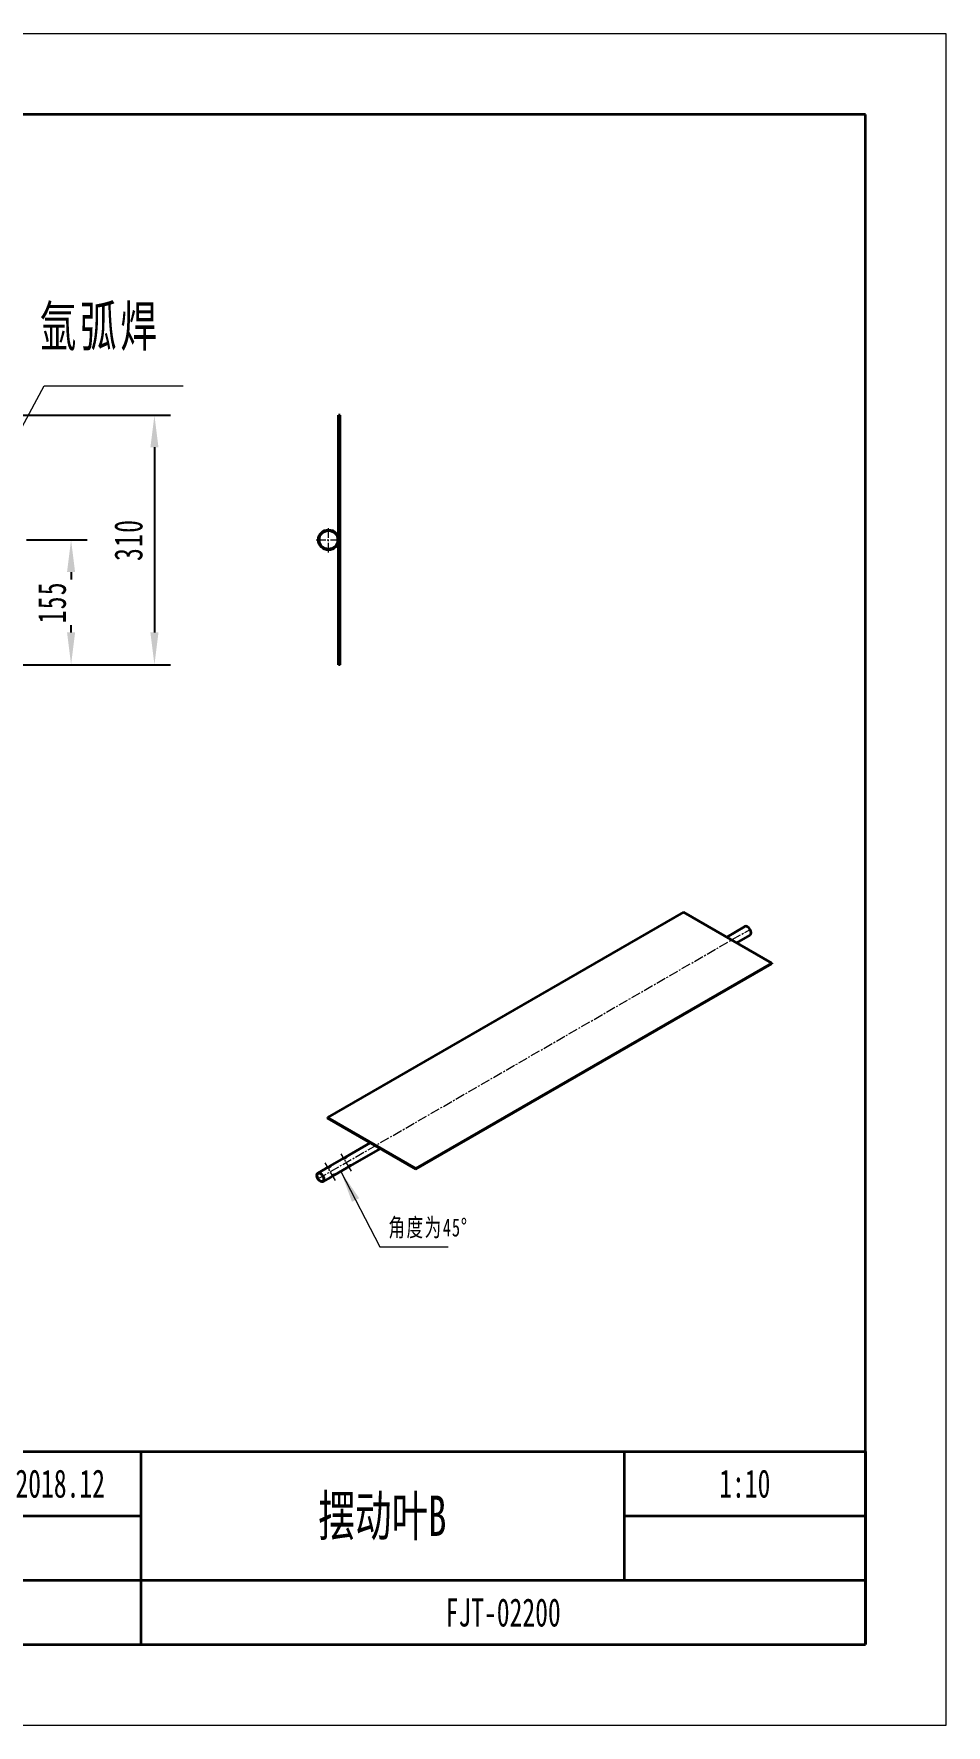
# Model space of a CAD drawing. Header units: millimetres. Extents: x -1485 to 9129, y -4612 to 1050.
# Drawn here: x 352 to 1485, y -4612 to -2512 of the extents above; entities that cross this region are included whole.
import ezdxf
from ezdxf.enums import TextEntityAlignment as Align

# ---------------------------------------------------------------- set-up
doc = ezdxf.new("R2010")
doc.units = ezdxf.units.MM
doc.linetypes.add('点画线', pattern=[18, 12, -2, 2, -2])
doc.layers.get('0').update_dxf_attribs({"lineweight": 18})
for name, color, linetype, lineweight in [('中心线层', 1, '点画线', 18), ('尺寸线层', 3, 'Continuous', 18), ('粗实线层', 7, 'Continuous', 35), ('细实线层', 7, 'Continuous', 18)]:
    doc.layers.add(name, color=color, linetype=linetype, lineweight=lineweight)
doc.styles.add('标准', font='', dxfattribs={"width": 0.667})
doc.styles.get('标准').set_extended_font_data('宋体')
doc.dimstyles.new('标准', dxfattribs={"dimscale": 10, "dimtxt": 3.5, "dimasz": 4, "dimexe": 2, "dimexo": 0, "dimtad": 1, "dimdsep": 46, "dimtxsty": '标准', "dimblk": '_CAXARROW', "dimcen": 0, "dimdle": 8, "dimazin": 2, "dimtfac": 0.707107, "dimtdec": 3, "dimtmove": 2, "dimatfit": 3, "dimfxl": 0, "dimfrac": 2, "dimtolj": 1, "dimarcsym": 0})

# ---------------------------------------------------------------- blocks, each defined once
blk = doc.blocks.new('$CAXA_FRAME_13B17AC1$')
at = {"layer": '粗实线层'}
for p, q in [((138.5, 95), (-138.5, 95)), ((138.5, -95), (138.5, 95)), ((-138.5, -95), (138.5, -95))]:
    blk.add_line(p, q, dxfattribs=at)
at = {"layer": '细实线层'}
for p, q in [((148.5, 105), (-148.5, 105)), ((148.5, -105), (148.5, 105)), ((-148.5, -105), (148.5, -105))]:
    blk.add_line(p, q, dxfattribs=at)
at = {"layer": '尺寸线层', "style": '标准', "width": 0.667}
blk.add_attdef('图纸编号', text='', height=5.19, rotation=180, dxfattribs=at).set_placement((-113.5, 90), align=Align.MIDDLE_CENTER)
blk = doc.blocks.new('$CAXA_TITLE_151E506F$')
at = {"layer": '粗实线层'}
for p, q in [((-140, 24), (-140, 0)), ((-140, 24), (0, 24)), ((-90, 24), (-90, 0)), ((-30, 24), (-30, 8)), ((0, 24), (0, 0)), ((0, 24), (0, 8)), ((-140, 16), (-90, 16)), ((-30, 16), (0, 16)), ((-140, 8), (0, 8)), ((-140, 0), (0, 0))]:
    blk.add_line(p, q, dxfattribs=at)
at = {"layer": '细实线层'}
for p, q in [((-130, 24), (-130, 8)), ((-110, 24), (-110, 8))]:
    blk.add_line(p, q, dxfattribs=at)
at = {"layer": '尺寸线层', "char_height": 3.481, "width": 18, "attachment_point": 5, "line_spacing_factor": 0.963108, "style": '标准'}
for s, insert in [('\\T1.1;制图', (-135, 20)), ('\\T1.1;校核', (-135, 12))]:
    blk.add_mtext(s, dxfattribs=dict(at, insert=insert))
at = {"layer": '尺寸线层', "style": '标准', "width": 0.667}
for tag, height, p in [('制图签名', 3.63, (-120, 20)), ('制图日期', 3.63, (-100, 20)), ('图纸比例', 3.63, (-15, 20)), ('图纸名称', 5.19, (-60, 16)), ('校核签名', 3.63, (-120, 12)), ('校核日期', 3.63, (-100, 12)), ('重量', 3.63, (-15, 12)), ('院校名称', 3.63, (-115, 4)), ('图纸编号', 3.63, (-45, 4))]:
    blk.add_attdef(tag, text='', height=height, dxfattribs=at).set_placement(p, align=Align.MIDDLE_CENTER)
blk = doc.blocks.new('_CAXARROW_3')
blk.add_hatch(color=0).paths.add_polyline_path([(0, 0), (-1, 0.125), (-1, -0.125)], flags=0)
blk = doc.blocks.new('*X25')
at = {"layer": '尺寸线层', "color": 0, "lineweight": -2}
for p, q in [((268.8, -2985.6), (522, -2985.6)), ((502, -3025.6), (502, -3255.6)), ((268.8, -3295.6), (522, -3295.6))]:
    blk.add_line(p, q, dxfattribs=at)
at = {"layer": '尺寸线层', "color": 0, "lineweight": -2, "xscale": 40, "yscale": 40, "zscale": 40}
for p, rotation in [((502, -2985.6), 90), ((502, -3295.6), 270)]:
    blk.add_blockref('_CAXARROW_3', p, dxfattribs=dict(at, rotation=rotation))
at = {"layer": '尺寸线层', "color": 0, "lineweight": 18, "insert": (469.9, -3140.6), "char_height": 35, "width": 99.536, "attachment_point": 5, "rotation": 90, "line_spacing_factor": 1.15057, "style": '标准'}
blk.add_mtext('\\T1.1;310', dxfattribs=at)
blk = doc.blocks.new('_CAXARROW')
blk.add_hatch(color=0).paths.add_polyline_path([(0, 0), (-1, 0.125), (-1, -0.125)], flags=0)
blk = doc.blocks.new('*X26')
at = {"layer": '尺寸线层', "color": 0, "lineweight": -2}
for p, q in [((343.3, -3140.6), (418.5, -3140.6)), ((398.5, -3180.6), (398.5, -3189.8)), ((398.5, -3255.6), (398.5, -3246.5)), ((268.8, -3295.6), (418.5, -3295.6))]:
    blk.add_line(p, q, dxfattribs=at)
at = {"layer": '尺寸线层', "color": 0, "lineweight": -2, "xscale": 40, "yscale": 40, "zscale": 40}
for p, rotation in [((398.5, -3140.6), 90), ((398.5, -3295.6), 270)]:
    blk.add_blockref('_CAXARROW_3', p, dxfattribs=dict(at, rotation=rotation))
at = {"layer": '尺寸线层', "color": 0, "lineweight": 18, "insert": (374.9, -3218.1), "char_height": 35, "width": 95.102, "attachment_point": 5, "rotation": 90, "line_spacing_factor": 1.15057, "style": '标准'}
blk.add_mtext('\\T1.1;155', dxfattribs=at)
blk = doc.blocks.new('*X32')
at = {"layer": '尺寸线层', "linetype": 'Continuous', "lineweight": 18}
blk.add_hatch(color=0, dxfattribs=at).paths.add_polyline_path([(-268.8, -178.9), (-254.3, -141.4), (-245.5, -146.1)], flags=0)
at = {"layer": '尺寸线层', "color": 0, "lineweight": 18}
for p, q in [((-268.8, -178.9), (-172.5, 0)), ((-172.5, 0), (0, 0)), ((0, 0), (0, 0))]:
    blk.add_line(p, q, dxfattribs=at)
blk = doc.blocks.new('*X34')
at = {"layer": '尺寸线层', "linetype": 'Continuous', "lineweight": 18}
blk.add_hatch(color=0, dxfattribs=at).paths.add_polyline_path([(-133.5, 93.6), (-110.7, 60.4), (-119.6, 55.8)], flags=0)
at = {"layer": '尺寸线层', "color": 0, "lineweight": 18}
for p, q in [((-133.5, 93.6), (-85.2, 0)), ((-85.2, 0), (0, 0)), ((0, 0), (0, 0))]:
    blk.add_line(p, q, dxfattribs=at)

msp = doc.modelspace()

# ---------------------------------------------------------------- linework, layer by layer
at = {"layer": '中心线层'}
for p, q in [((718.097, -3156.136), (718.097, -3125.136)), ((702.597, -3140.636), (733.597, -3140.636)), ((704.888, -3933.997), (1241.475, -3624.198)), ((746.484, -3924.517), (733.895, -3902.713)), ((726.685, -3935.948), (714.096, -3914.144))]:
    msp.add_line(p, q, dxfattribs=at)
at = {"layer": '粗实线层', "lineweight": 35}
for p, q in [((732.597, -2985.636), (730.597, -2985.636)), ((730.597, -3295.636), (730.597, -2985.636)), ((732.597, -3295.636), (732.597, -2985.636)), ((715.143, -3128.49), (715.141, -3128.487)), ((730.245, -3143.592), (730.243, -3143.589)), ((732.597, -3295.636), (730.597, -3295.636)), ((1158.797, -3602.734), (716.855, -3857.889)), ((1268.398, -3666.013), (1158.797, -3602.734)), ((1235.221, -3620.592), (1212.474, -3633.725)), ((1224.969, -3640.945), (1241.471, -3631.417)), ((826.457, -3921.168), (1268.398, -3666.013)), ((826.457, -3921.984), (1268.398, -3666.829)), ((1268.398, -3666.013), (1268.398, -3666.829)), ((716.855, -3857.889), (826.457, -3921.168)), ((716.855, -3857.889), (716.855, -3858.706)), ((716.855, -3858.706), (826.457, -3921.984)), ((769.83, -3889.286), (739.357, -3906.879)), ((745.609, -3917.703), (782.326, -3896.505)), ((714.972, -3920.958), (704.891, -3926.778)), ((734.77, -3909.527), (719.558, -3918.31)), ((725.81, -3929.134), (741.022, -3920.351)), ((826.457, -3921.168), (826.457, -3921.984)), ((711.141, -3937.603), (721.223, -3931.782))]:
    msp.add_line(p, q, dxfattribs=at)
for radius in [12.5, 11.5]:
    msp.add_circle((718.097, -3140.636), radius, dxfattribs=at)
msp.add_ellipse((1238.346, -3626.004), major_axis=(3.125, -5.413), ratio=0.57735027, start_param=0, end_param=3.14159255, dxfattribs=at)
for major_axis in [(3.125, -5.413), (2.875, -4.98)]:
    msp.add_ellipse((708.016, -3932.19), major_axis=major_axis, ratio=0.57735027, dxfattribs=at)
for points, knots in [([(719.346, -3919.485), (719.269, -3919.529), (719.188, -3919.572), (719.019, -3919.655), (718.843, -3919.734), (718.655, -3919.807), (718.532, -3919.851), (718.508, -3919.86), (718.458, -3919.878), (718.384, -3919.903), (718.309, -3919.928), (718.158, -3919.976), (718.056, -3920.007), (717.85, -3920.067), (717.746, -3920.096), (717.614, -3920.131), (717.588, -3920.138), (717.535, -3920.152), (717.456, -3920.173), (717.377, -3920.194), (717.22, -3920.234), (717.116, -3920.26), (716.91, -3920.312), (716.807, -3920.338), (716.655, -3920.377), (716.604, -3920.39), (716.528, -3920.41), (716.503, -3920.416), (716.453, -3920.43), (716.429, -3920.436), (716.305, -3920.469), (716.209, -3920.495), (716.023, -3920.549), (715.932, -3920.575), (715.756, -3920.63), (715.671, -3920.659), (715.569, -3920.695), (715.548, -3920.702), (715.508, -3920.717), (715.449, -3920.738), (715.392, -3920.761), (715.282, -3920.805), (715.213, -3920.835), (715.085, -3920.896), (715.026, -3920.927), (714.97, -3920.959), (714.969, -3920.96), (714.968, -3920.96)], [0, 0, 0, 0, 0.28923178, 0.28923178, 0.57846356, 0.86769534, 0.86769534, 0.94000329, 0.94000329, 1.01231124, 1.15692713, 1.15692713, 1.44615891, 1.44615891, 1.73539069, 1.73539069, 1.80769863, 1.80769863, 1.88000658, 2.02462247, 2.02462247, 2.31385425, 2.31385425, 2.60308603, 2.60308603, 2.74770192, 2.74770192, 2.82000987, 2.82000987, 2.89231781, 2.89231781, 3.1815496, 3.1815496, 3.47078138, 3.47078138, 3.76001316, 3.76001316, 3.8323211, 3.8323211, 3.90462905, 4.04924494, 4.04924494, 4.33847672, 4.33847672, 4.6277085, 4.6277085, 4.63464981, 4.63464981, 4.63464981, 4.63464981]), ([(717.56, -3920.147), (717.578, -3920.129), (717.596, -3920.111), (717.633, -3920.073), (717.652, -3920.054), (717.69, -3920.015), (717.709, -3919.996), (717.805, -3919.898), (717.88, -3919.821), (718.029, -3919.667), (718.103, -3919.592), (718.249, -3919.442), (718.321, -3919.368), (718.411, -3919.278), (718.429, -3919.26), (718.465, -3919.224), (718.483, -3919.206), (718.537, -3919.153), (718.573, -3919.118), (718.678, -3919.016), (718.747, -3918.951), (718.883, -3918.826), (718.949, -3918.767), (719.08, -3918.654), (719.144, -3918.601), (719.215, -3918.546), (719.223, -3918.54), (719.239, -3918.527), (719.262, -3918.51), (719.316, -3918.469), (719.361, -3918.437), (719.449, -3918.376), (719.505, -3918.341), (719.614, -3918.278), (719.665, -3918.251), (719.727, -3918.223), (719.739, -3918.218), (719.763, -3918.208), (719.775, -3918.203), (719.81, -3918.19), (719.833, -3918.183), (719.898, -3918.164), (719.938, -3918.156), (720.012, -3918.15), (720.046, -3918.151), (720.084, -3918.159), (720.091, -3918.16), (720.105, -3918.165), (720.112, -3918.167), (720.132, -3918.174), (720.145, -3918.18), (720.179, -3918.202), (720.198, -3918.22), (720.229, -3918.263), (720.241, -3918.288), (720.25, -3918.324), (720.252, -3918.331), (720.255, -3918.346), (720.256, -3918.354), (720.258, -3918.377), (720.259, -3918.394), (720.258, -3918.445), (720.253, -3918.482), (720.235, -3918.56), (720.221, -3918.6), (720.194, -3918.665), (720.184, -3918.687), (720.166, -3918.72), (720.16, -3918.731), (720.148, -3918.754), (720.141, -3918.765), (720.106, -3918.823), (720.074, -3918.87), (719.999, -3918.964), (719.957, -3919.012), (719.863, -3919.108), (719.811, -3919.156), (719.725, -3919.228), (719.695, -3919.252), (719.632, -3919.3), (719.599, -3919.323), (719.531, -3919.37), (719.496, -3919.394), (719.441, -3919.428), (719.413, -3919.445), (719.38, -3919.465), (719.366, -3919.473), (719.356, -3919.479), (719.351, -3919.482), (719.346, -3919.485)], [0, 0, 0, 0, 0.04634254, 0.04634254, 0.09564308, 0.09564308, 0.14494362, 0.14494362, 0.34214577, 0.34214577, 0.53934793, 0.53934793, 0.73655008, 0.73655008, 0.78585062, 0.78585062, 0.83515116, 0.83515116, 0.93375224, 0.93375224, 1.13095439, 1.13095439, 1.32815655, 1.32815655, 1.5253587, 1.5253587, 1.55000897, 1.55000897, 1.57465924, 1.62395978, 1.72256085, 1.72256085, 1.91976301, 1.91976301, 2.11696516, 2.11696516, 2.1662657, 2.1662657, 2.21556624, 2.21556624, 2.31416732, 2.31416732, 2.51136947, 2.51136947, 2.70857163, 2.70857163, 2.75787217, 2.75787217, 2.80717271, 2.80717271, 2.90577378, 2.90577378, 3.10297594, 3.10297594, 3.30017809, 3.30017809, 3.34947863, 3.34947863, 3.39877917, 3.39877917, 3.49738025, 3.49738025, 3.6945824, 3.6945824, 3.89178456, 3.89178456, 3.99038563, 3.99038563, 4.03968617, 4.03968617, 4.08898671, 4.08898671, 4.28618887, 4.28618887, 4.48339102, 4.48339102, 4.68059318, 4.68059318, 4.77919425, 4.77919425, 4.87779533, 4.87779533, 4.97639641, 4.97639641, 5.02569695, 5.05034722, 5.06267235, 5.06267235, 5.07499749, 5.07499749, 5.07499749, 5.07499749]), ([(720.216, -3918.593), (720.212, -3918.593), (720.209, -3918.593), (720.195, -3918.594), (720.165, -3918.598), (720.134, -3918.605), (720.069, -3918.622), (720.022, -3918.638), (719.925, -3918.68), (719.873, -3918.706), (719.805, -3918.745), (719.791, -3918.753), (719.764, -3918.77), (719.749, -3918.778), (719.707, -3918.806), (719.678, -3918.825), (719.59, -3918.886), (719.529, -3918.931), (719.406, -3919.03), (719.342, -3919.084), (719.261, -3919.156), (719.244, -3919.17), (719.211, -3919.2), (719.195, -3919.215), (719.145, -3919.261), (719.111, -3919.293), (719.01, -3919.389), (718.942, -3919.456), (718.804, -3919.596), (718.734, -3919.668), (718.646, -3919.761), (718.628, -3919.779), (718.6, -3919.81), (718.589, -3919.821), (718.578, -3919.832)], [0, 0, 0, 0, 0.02054117, 0.02054117, 0.07697328, 0.18983749, 0.18983749, 0.41556593, 0.41556593, 0.64129436, 0.64129436, 0.69772647, 0.69772647, 0.75415858, 0.75415858, 0.8670228, 0.8670228, 1.09275123, 1.09275123, 1.31847967, 1.31847967, 1.37491178, 1.37491178, 1.43134389, 1.43134389, 1.5442081, 1.5442081, 1.76993654, 1.76993654, 1.99566497, 1.99566497, 2.05209708, 2.05209708, 2.08618207, 2.08618207, 2.08618207, 2.08618207]), ([(739.145, -3908.054), (739.068, -3908.098), (738.987, -3908.141), (738.818, -3908.224), (738.642, -3908.303), (738.454, -3908.376), (738.331, -3908.42), (738.307, -3908.429), (738.257, -3908.447), (738.183, -3908.472), (738.108, -3908.497), (737.957, -3908.545), (737.855, -3908.576), (737.649, -3908.636), (737.545, -3908.665), (737.413, -3908.7), (737.387, -3908.708), (737.334, -3908.722), (737.255, -3908.742), (737.176, -3908.763), (737.019, -3908.803), (736.915, -3908.829), (736.709, -3908.881), (736.606, -3908.907), (736.454, -3908.946), (736.403, -3908.959), (736.327, -3908.979), (736.302, -3908.986), (736.252, -3908.999), (736.228, -3909.005), (736.104, -3909.038), (736.008, -3909.064), (735.822, -3909.118), (735.731, -3909.145), (735.555, -3909.2), (735.47, -3909.228), (735.368, -3909.264), (735.347, -3909.271), (735.307, -3909.286), (735.248, -3909.308), (735.191, -3909.33), (735.081, -3909.374), (735.012, -3909.404), (734.884, -3909.465), (734.825, -3909.496), (734.769, -3909.528), (734.768, -3909.529), (734.767, -3909.529)], [0, 0, 0, 0, 0.28923178, 0.28923178, 0.57846356, 0.86769534, 0.86769534, 0.94000329, 0.94000329, 1.01231124, 1.15692713, 1.15692713, 1.44615891, 1.44615891, 1.73539069, 1.73539069, 1.80769863, 1.80769863, 1.88000658, 2.02462247, 2.02462247, 2.31385425, 2.31385425, 2.60308603, 2.60308603, 2.74770192, 2.74770192, 2.82000987, 2.82000987, 2.89231781, 2.89231781, 3.1815496, 3.1815496, 3.47078138, 3.47078138, 3.76001316, 3.76001316, 3.8323211, 3.8323211, 3.90462905, 4.04924494, 4.04924494, 4.33847672, 4.33847672, 4.6277085, 4.6277085, 4.63464981, 4.63464981, 4.63464981, 4.63464981]), ([(737.359, -3908.716), (737.377, -3908.698), (737.395, -3908.68), (737.432, -3908.642), (737.451, -3908.623), (737.489, -3908.584), (737.508, -3908.565), (737.604, -3908.467), (737.679, -3908.39), (737.828, -3908.237), (737.902, -3908.161), (738.048, -3908.011), (738.12, -3907.937), (738.21, -3907.847), (738.228, -3907.829), (738.264, -3907.793), (738.282, -3907.775), (738.336, -3907.722), (738.372, -3907.687), (738.477, -3907.585), (738.546, -3907.52), (738.682, -3907.395), (738.748, -3907.336), (738.879, -3907.223), (738.943, -3907.17), (739.014, -3907.115), (739.022, -3907.109), (739.038, -3907.096), (739.061, -3907.079), (739.115, -3907.038), (739.16, -3907.006), (739.248, -3906.945), (739.304, -3906.91), (739.413, -3906.847), (739.464, -3906.82), (739.526, -3906.792), (739.538, -3906.787), (739.562, -3906.777), (739.574, -3906.772), (739.609, -3906.759), (739.632, -3906.752), (739.697, -3906.733), (739.737, -3906.725), (739.811, -3906.719), (739.845, -3906.721), (739.883, -3906.728), (739.89, -3906.73), (739.904, -3906.734), (739.911, -3906.736), (739.931, -3906.743), (739.944, -3906.75), (739.978, -3906.771), (739.997, -3906.789), (740.028, -3906.832), (740.04, -3906.857), (740.049, -3906.893), (740.051, -3906.9), (740.054, -3906.915), (740.055, -3906.923), (740.057, -3906.947), (740.058, -3906.963), (740.057, -3907.014), (740.052, -3907.051), (740.034, -3907.129), (740.02, -3907.17), (739.993, -3907.234), (739.983, -3907.256), (739.965, -3907.289), (739.959, -3907.3), (739.947, -3907.323), (739.94, -3907.334), (739.905, -3907.392), (739.873, -3907.439), (739.798, -3907.533), (739.756, -3907.581), (739.662, -3907.677), (739.61, -3907.725), (739.524, -3907.797), (739.494, -3907.821), (739.431, -3907.869), (739.398, -3907.893), (739.33, -3907.939), (739.295, -3907.963), (739.24, -3907.997), (739.212, -3908.014), (739.179, -3908.034), (739.165, -3908.042), (739.155, -3908.048), (739.15, -3908.051), (739.145, -3908.054)], [0, 0, 0, 0, 0.04634254, 0.04634254, 0.09564308, 0.09564308, 0.14494362, 0.14494362, 0.34214578, 0.34214578, 0.53934793, 0.53934793, 0.73655009, 0.73655009, 0.78585062, 0.78585062, 0.83515116, 0.83515116, 0.93375224, 0.93375224, 1.1309544, 1.1309544, 1.32815655, 1.32815655, 1.52535871, 1.52535871, 1.55000897, 1.55000897, 1.57465924, 1.62395978, 1.72256086, 1.72256086, 1.91976302, 1.91976302, 2.11696517, 2.11696517, 2.16626571, 2.16626571, 2.21556625, 2.21556625, 2.31416732, 2.31416732, 2.51136948, 2.51136948, 2.70857163, 2.70857163, 2.75787217, 2.75787217, 2.80717271, 2.80717271, 2.90577379, 2.90577379, 3.10297594, 3.10297594, 3.3001781, 3.3001781, 3.34947864, 3.34947864, 3.39877918, 3.39877918, 3.49738025, 3.49738025, 3.69458241, 3.69458241, 3.89178456, 3.89178456, 3.99038564, 3.99038564, 4.03968618, 4.03968618, 4.08898672, 4.08898672, 4.28618887, 4.28618887, 4.48339103, 4.48339103, 4.68059318, 4.68059318, 4.77919426, 4.77919426, 4.87779534, 4.87779534, 4.97639642, 4.97639642, 5.02569695, 5.05034722, 5.06267236, 5.06267236, 5.07499749, 5.07499749, 5.07499749, 5.07499749]), ([(740.015, -3907.162), (740.011, -3907.162), (740.008, -3907.162), (739.994, -3907.163), (739.964, -3907.167), (739.933, -3907.174), (739.868, -3907.191), (739.821, -3907.207), (739.724, -3907.249), (739.672, -3907.275), (739.604, -3907.314), (739.59, -3907.322), (739.563, -3907.339), (739.548, -3907.347), (739.506, -3907.375), (739.477, -3907.394), (739.389, -3907.455), (739.328, -3907.5), (739.205, -3907.599), (739.141, -3907.653), (739.06, -3907.725), (739.043, -3907.739), (739.01, -3907.769), (738.994, -3907.784), (738.944, -3907.83), (738.91, -3907.862), (738.809, -3907.958), (738.741, -3908.025), (738.603, -3908.165), (738.533, -3908.237), (738.445, -3908.33), (738.427, -3908.348), (738.399, -3908.379), (738.388, -3908.39), (738.377, -3908.402)], [0, 0, 0, 0, 0.0205412, 0.0205412, 0.07697331, 0.18983752, 0.18983752, 0.41556596, 0.41556596, 0.64129439, 0.64129439, 0.6977265, 0.6977265, 0.75415861, 0.75415861, 0.86702282, 0.86702282, 1.09275125, 1.09275125, 1.31847969, 1.31847969, 1.3749118, 1.3749118, 1.4313439, 1.4313439, 1.54420812, 1.54420812, 1.76993655, 1.76993655, 1.99566499, 1.99566499, 2.0520971, 2.0520971, 2.08618207, 2.08618207, 2.08618207, 2.08618207]), ([(741.016, -3920.355), (741.069, -3920.324), (741.124, -3920.29), (741.196, -3920.24), (741.211, -3920.23), (741.241, -3920.208), (741.256, -3920.197), (741.302, -3920.164), (741.333, -3920.141), (741.427, -3920.068), (741.491, -3920.015), (741.622, -3919.903), (741.688, -3919.844), (741.774, -3919.765), (741.791, -3919.749), (741.826, -3919.717), (741.843, -3919.7), (741.896, -3919.651), (741.931, -3919.618), (742.036, -3919.515), (742.107, -3919.445), (742.251, -3919.302), (742.323, -3919.228), (742.415, -3919.134), (742.434, -3919.115), (742.471, -3919.077), (742.489, -3919.058), (742.545, -3919), (742.583, -3918.962), (742.695, -3918.846), (742.77, -3918.769), (742.92, -3918.615), (742.996, -3918.538), (743.111, -3918.423), (743.15, -3918.385), (743.208, -3918.328), (743.227, -3918.309), (743.266, -3918.271), (743.286, -3918.252), (743.384, -3918.158), (743.462, -3918.085), (743.618, -3917.943), (743.696, -3917.875), (743.853, -3917.743), (743.932, -3917.679), (744.051, -3917.589), (744.09, -3917.559), (744.17, -3917.502), (744.21, -3917.474), (744.289, -3917.421), (744.328, -3917.395), (744.387, -3917.358), (744.416, -3917.34), (744.45, -3917.32), (744.465, -3917.312), (744.474, -3917.306), (744.479, -3917.303), (744.484, -3917.3)], [0, 0, 0, 0, 0.28260036, 0.28260036, 0.35513631, 0.35513631, 0.42767226, 0.42767226, 0.57274417, 0.57274417, 0.86288798, 0.86288798, 1.15303179, 1.15303179, 1.22556774, 1.22556774, 1.29810369, 1.29810369, 1.4431756, 1.4431756, 1.73331941, 1.73331941, 2.02346322, 2.02346322, 2.09599917, 2.09599917, 2.16853512, 2.16853512, 2.31360703, 2.31360703, 2.60375084, 2.60375084, 2.89389465, 2.89389465, 3.03896655, 3.03896655, 3.1115025, 3.1115025, 3.18403846, 3.18403846, 3.47418227, 3.47418227, 3.76432608, 3.76432608, 4.05446989, 4.05446989, 4.19954179, 4.19954179, 4.3446137, 4.3446137, 4.4896856, 4.4896856, 4.56222156, 4.59848953, 4.61662352, 4.61662352, 4.63475751, 4.63475751, 4.63475751, 4.63475751]), ([(744.484, -3917.3), (744.561, -3917.256), (744.637, -3917.216), (744.784, -3917.146), (744.928, -3917.085), (745.064, -3917.042), (745.147, -3917.021), (745.163, -3917.017), (745.195, -3917.009), (745.243, -3916.999), (745.289, -3916.991), (745.379, -3916.978), (745.435, -3916.973), (745.542, -3916.971), (745.592, -3916.973), (745.65, -3916.98), (745.662, -3916.982), (745.684, -3916.985), (745.717, -3916.991), (745.747, -3916.999), (745.805, -3917.016), (745.839, -3917.03), (745.898, -3917.063), (745.924, -3917.081), (745.955, -3917.112), (745.965, -3917.123), (745.977, -3917.14), (745.981, -3917.146), (745.988, -3917.157), (745.991, -3917.163), (746.005, -3917.193), (746.011, -3917.219), (746.013, -3917.272), (746.009, -3917.3), (745.99, -3917.358), (745.975, -3917.387), (745.948, -3917.426), (745.943, -3917.433), (745.931, -3917.449), (745.912, -3917.472), (745.89, -3917.496), (745.842, -3917.542), (745.805, -3917.574), (745.719, -3917.636), (745.671, -3917.667), (745.59, -3917.714), (745.561, -3917.73), (745.524, -3917.75), (745.516, -3917.754), (745.501, -3917.761), (745.478, -3917.773), (745.454, -3917.785), (745.374, -3917.823), (745.305, -3917.853), (745.159, -3917.913), (745.082, -3917.942), (744.96, -3917.985), (744.918, -3917.999), (744.854, -3918.02), (744.832, -3918.028), (744.789, -3918.042), (744.767, -3918.049), (744.656, -3918.083), (744.565, -3918.111), (744.378, -3918.164), (744.281, -3918.19), (744.134, -3918.23), (744.084, -3918.243), (744.009, -3918.263), (743.983, -3918.269), (743.932, -3918.282), (743.907, -3918.289), (743.78, -3918.321), (743.677, -3918.347), (743.47, -3918.399), (743.366, -3918.426), (743.182, -3918.473), (743.101, -3918.494), (743.021, -3918.515)], [0, 0, 0, 0, 0.19681456, 0.19681456, 0.39362911, 0.59044367, 0.59044367, 0.63964731, 0.63964731, 0.68885094, 0.78725822, 0.78725822, 0.98407278, 0.98407278, 1.18088733, 1.18088733, 1.23009097, 1.23009097, 1.27929461, 1.37770189, 1.37770189, 1.57451644, 1.57451644, 1.771331, 1.771331, 1.86973828, 1.86973828, 1.91894192, 1.91894192, 1.96814555, 1.96814555, 2.16496011, 2.16496011, 2.36177467, 2.36177467, 2.55858922, 2.55858922, 2.60779286, 2.60779286, 2.6569965, 2.75540378, 2.75540378, 2.95221833, 2.95221833, 3.14903289, 3.14903289, 3.24744017, 3.24744017, 3.27204199, 3.27204199, 3.2966438, 3.34584744, 3.34584744, 3.542662, 3.542662, 3.73947655, 3.73947655, 3.83788383, 3.83788383, 3.88708747, 3.88708747, 3.93629111, 3.93629111, 4.13310567, 4.13310567, 4.32992022, 4.32992022, 4.4283275, 4.4283275, 4.47753114, 4.47753114, 4.52673478, 4.52673478, 4.72354933, 4.72354933, 4.92036389, 4.92036389, 5.07092706, 5.07092706, 5.07092706, 5.07092706]), ([(743.797, -3917.792), (743.834, -3917.783), (743.871, -3917.774), (744.007, -3917.742), (744.104, -3917.717), (744.293, -3917.668), (744.385, -3917.643), (744.564, -3917.591), (744.65, -3917.564), (744.817, -3917.509), (744.896, -3917.48), (745.044, -3917.423), (745.114, -3917.393), (745.243, -3917.333), (745.303, -3917.302), (745.372, -3917.263), (745.385, -3917.255), (745.412, -3917.239), (745.424, -3917.231), (745.462, -3917.207), (745.485, -3917.191), (745.55, -3917.143), (745.588, -3917.11), (745.65, -3917.048), (745.675, -3917.018), (745.695, -3916.988)], [0, 0, 0, 0, 0.08259346, 0.08259346, 0.30764394, 0.30764394, 0.53269442, 0.53269442, 0.7577449, 0.7577449, 0.98279538, 0.98279538, 1.20784586, 1.20784586, 1.43289634, 1.43289634, 1.48915896, 1.48915896, 1.54542158, 1.54542158, 1.65794681, 1.65794681, 1.88299729, 1.88299729, 2.0934193, 2.0934193, 2.0934193, 2.0934193]), ([(721.217, -3931.786), (721.27, -3931.755), (721.325, -3931.721), (721.397, -3931.671), (721.412, -3931.661), (721.442, -3931.639), (721.457, -3931.628), (721.503, -3931.595), (721.534, -3931.571), (721.628, -3931.498), (721.692, -3931.446), (721.823, -3931.334), (721.889, -3931.275), (721.975, -3931.196), (721.992, -3931.18), (722.027, -3931.148), (722.044, -3931.131), (722.097, -3931.082), (722.132, -3931.048), (722.237, -3930.946), (722.308, -3930.876), (722.452, -3930.732), (722.524, -3930.659), (722.616, -3930.565), (722.635, -3930.546), (722.672, -3930.508), (722.69, -3930.489), (722.746, -3930.431), (722.784, -3930.393), (722.896, -3930.277), (722.971, -3930.2), (723.121, -3930.046), (723.197, -3929.969), (723.312, -3929.854), (723.351, -3929.816), (723.409, -3929.759), (723.428, -3929.74), (723.467, -3929.702), (723.487, -3929.683), (723.585, -3929.589), (723.663, -3929.516), (723.819, -3929.374), (723.897, -3929.306), (724.054, -3929.174), (724.133, -3929.11), (724.252, -3929.02), (724.291, -3928.99), (724.371, -3928.933), (724.411, -3928.905), (724.49, -3928.852), (724.529, -3928.826), (724.588, -3928.789), (724.617, -3928.771), (724.651, -3928.751), (724.666, -3928.742), (724.675, -3928.737), (724.68, -3928.734), (724.685, -3928.731)], [0, 0, 0, 0, 0.28260036, 0.28260036, 0.35513631, 0.35513631, 0.42767226, 0.42767226, 0.57274417, 0.57274417, 0.86288798, 0.86288798, 1.15303179, 1.15303179, 1.22556774, 1.22556774, 1.29810369, 1.29810369, 1.4431756, 1.4431756, 1.73331941, 1.73331941, 2.02346322, 2.02346322, 2.09599917, 2.09599917, 2.16853512, 2.16853512, 2.31360703, 2.31360703, 2.60375084, 2.60375084, 2.89389465, 2.89389465, 3.03896655, 3.03896655, 3.1115025, 3.1115025, 3.18403846, 3.18403846, 3.47418227, 3.47418227, 3.76432608, 3.76432608, 4.05446989, 4.05446989, 4.19954179, 4.19954179, 4.3446137, 4.3446137, 4.4896856, 4.4896856, 4.56222155, 4.59848953, 4.61662352, 4.61662352, 4.63475751, 4.63475751, 4.63475751, 4.63475751]), ([(724.685, -3928.731), (724.762, -3928.686), (724.838, -3928.647), (724.985, -3928.577), (725.129, -3928.516), (725.265, -3928.473), (725.348, -3928.452), (725.364, -3928.448), (725.396, -3928.44), (725.444, -3928.43), (725.49, -3928.422), (725.58, -3928.409), (725.636, -3928.404), (725.743, -3928.402), (725.793, -3928.404), (725.851, -3928.411), (725.863, -3928.413), (725.885, -3928.416), (725.918, -3928.422), (725.948, -3928.43), (726.006, -3928.447), (726.04, -3928.461), (726.099, -3928.494), (726.125, -3928.512), (726.157, -3928.543), (726.166, -3928.554), (726.178, -3928.571), (726.182, -3928.577), (726.189, -3928.588), (726.192, -3928.594), (726.206, -3928.624), (726.212, -3928.65), (726.214, -3928.703), (726.21, -3928.731), (726.191, -3928.789), (726.176, -3928.818), (726.149, -3928.857), (726.144, -3928.864), (726.132, -3928.88), (726.113, -3928.903), (726.091, -3928.926), (726.043, -3928.973), (726.006, -3929.005), (725.92, -3929.067), (725.872, -3929.098), (725.791, -3929.145), (725.762, -3929.161), (725.725, -3929.181), (725.717, -3929.184), (725.702, -3929.192), (725.679, -3929.204), (725.655, -3929.216), (725.575, -3929.254), (725.506, -3929.284), (725.36, -3929.343), (725.283, -3929.373), (725.161, -3929.416), (725.119, -3929.43), (725.055, -3929.451), (725.033, -3929.458), (724.99, -3929.473), (724.968, -3929.48), (724.857, -3929.514), (724.766, -3929.542), (724.579, -3929.595), (724.482, -3929.621), (724.335, -3929.661), (724.285, -3929.674), (724.21, -3929.694), (724.184, -3929.7), (724.133, -3929.713), (724.108, -3929.72), (723.981, -3929.752), (723.878, -3929.778), (723.671, -3929.83), (723.567, -3929.857), (723.383, -3929.904), (723.302, -3929.925), (723.222, -3929.946)], [0, 0, 0, 0, 0.19681456, 0.19681456, 0.39362911, 0.59044367, 0.59044367, 0.63964731, 0.63964731, 0.68885094, 0.78725822, 0.78725822, 0.98407278, 0.98407278, 1.18088733, 1.18088733, 1.23009097, 1.23009097, 1.27929461, 1.37770189, 1.37770189, 1.57451644, 1.57451644, 1.771331, 1.771331, 1.86973828, 1.86973828, 1.91894192, 1.91894192, 1.96814555, 1.96814555, 2.16496011, 2.16496011, 2.36177467, 2.36177467, 2.55858922, 2.55858922, 2.60779286, 2.60779286, 2.6569965, 2.75540378, 2.75540378, 2.95221833, 2.95221833, 3.14903289, 3.14903289, 3.24744017, 3.24744017, 3.27204199, 3.27204199, 3.2966438, 3.34584744, 3.34584744, 3.542662, 3.542662, 3.73947655, 3.73947655, 3.83788383, 3.83788383, 3.88708747, 3.88708747, 3.93629111, 3.93629111, 4.13310567, 4.13310567, 4.32992022, 4.32992022, 4.4283275, 4.4283275, 4.47753114, 4.47753114, 4.52673478, 4.52673478, 4.72354933, 4.72354933, 4.92036389, 4.92036389, 5.07092706, 5.07092706, 5.07092706, 5.07092706]), ([(723.998, -3929.223), (724.036, -3929.214), (724.072, -3929.205), (724.208, -3929.173), (724.305, -3929.148), (724.494, -3929.099), (724.586, -3929.074), (724.765, -3929.022), (724.851, -3928.995), (725.018, -3928.94), (725.097, -3928.911), (725.246, -3928.854), (725.315, -3928.824), (725.444, -3928.764), (725.504, -3928.733), (725.573, -3928.694), (725.586, -3928.686), (725.613, -3928.67), (725.625, -3928.662), (725.663, -3928.638), (725.686, -3928.622), (725.751, -3928.573), (725.789, -3928.541), (725.851, -3928.479), (725.876, -3928.449), (725.896, -3928.419)], [0, 0, 0, 0, 0.08259347, 0.08259347, 0.30764395, 0.30764395, 0.53269443, 0.53269443, 0.75774491, 0.75774491, 0.98279539, 0.98279539, 1.20784587, 1.20784587, 1.43289635, 1.43289635, 1.48915897, 1.48915897, 1.54542159, 1.54542159, 1.65794683, 1.65794683, 1.88299731, 1.88299731, 2.0934193, 2.0934193, 2.0934193, 2.0934193])]:
    msp.add_open_spline(points, degree=3, knots=knots, dxfattribs=at)

# ---------------------------------------------------------------- block references
at = {"layer": '尺寸线层', "lineweight": 18}
for name, p in [('*X32', (537.669, -2949.191)), ('*X34', (866.866, -4018.376))]:
    msp.add_blockref(name, p, dxfattribs=at)
at = {"layer": '粗实线层', "xscale": 10, "yscale": 10, "zscale": 10}
msp.add_blockref('$CAXA_FRAME_13B17AC1$', (0, -3562.297), dxfattribs=at)
at = {"layer": '粗实线层'}
ref = msp.add_blockref('$CAXA_TITLE_151E506F$', (1385, -4512.297), dxfattribs=dict(at, xscale=10, yscale=10, zscale=10))
ref.add_attrib('院校名称', '宁德师范学院', dxfattribs={"layer": '尺寸线层', "height": 35, "style": '标准', "width": 0.667}).set_placement((235, -4472.297), align=Align.MIDDLE_CENTER)
ref.add_attrib('图纸名称', '摆动叶B', dxfattribs={"layer": '尺寸线层', "height": 50, "style": '标准', "width": 0.667}).set_placement((785, -4352.297), align=Align.MIDDLE_CENTER)
ref.add_attrib('图纸编号', 'FJT-02200', dxfattribs={"layer": '尺寸线层', "height": 35, "style": '标准', "width": 0.667}).set_placement((935, -4472.297), align=Align.MIDDLE_CENTER)
ref.add_attrib('图纸比例', '1:10', dxfattribs={"layer": '尺寸线层', "height": 35, "style": '标准', "width": 0.667}).set_placement((1235, -4312.297), align=Align.MIDDLE_CENTER)
ref.add_attrib('制图签名', '袁盛华', dxfattribs={"layer": '尺寸线层', "height": 35, "style": '标准', "width": 0.667}).set_placement((185, -4312.297), align=Align.MIDDLE_CENTER)
ref.add_attrib('制图日期', '2018.12', dxfattribs={"layer": '尺寸线层', "height": 35, "style": '标准', "width": 0.667}).set_placement((385, -4312.297), align=Align.MIDDLE_CENTER)

# ---------------------------------------------------------------- texts
at = {"layer": '尺寸线层', "lineweight": 18, "attachment_point": 1, "line_spacing_factor": 1.15057, "style": '标准'}
for s, insert, char_height, width in [('\\T1.1;氩弧焊', (359.563, -2850.284), 50, 178.10661), ('\\T1.1;角度为45%%D', (792.497, -3983.02), 22.5, 118.78867)]:
    msp.add_mtext(s, dxfattribs=dict(at, insert=insert, char_height=char_height, width=width))

# ---------------------------------------------------------------- dimensions: what is measured, and where the dimension line sits
at = {"layer": '尺寸线层', "lineweight": 18}
for base, p1, picture, middle in [((501.954, -3295.636), (268.849, -2985.636), '*X25', (469.874, -3140.636)), ((398.537, -3295.636), (343.349, -3140.636), '*X26', (374.885, -3218.136))]:
    dim = msp.add_linear_dim(base=base, p1=p1, p2=(268.849, -3295.636), angle=90, dimstyle='标准', override={"dimsah": 1, "dimtfill": 1, "dimtzin": 8}, dxfattribs=at)
    dim.commit()
    dim.dimension.update_dxf_attribs({"geometry": picture, "text_midpoint": middle, "dimtype": 160})

doc.saveas('drawing.dxf')
